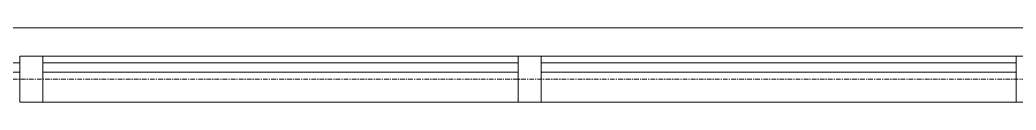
# Model space of a CAD drawing. Header units: inches. Extents: x -1714 to 6424, y -1550 to 970.
# Drawn here: x -722.1 to -614.1, y 664.7 to 672.8 of the extents above; entities that cross this region are included whole.
import ezdxf

# ---------------------------------------------------------------- set-up
doc = ezdxf.new("R2010")
doc.units = ezdxf.units.IN
doc.header["$MEASUREMENT"] = 0
doc.linetypes.add('Grid Line 1_2_', pattern=[0.875, 0.5, -0.125, 0.125, -0.125])
for name, color, linetype, lineweight in [('A-FLOR', 192, 'Continuous', 13), ('A-GLAZ-CURT', 52, 'Continuous', 9), ('A-GLAZ-CWMG', 51, 'Continuous', 9), ('S-GRID', 1, 'Continuous', 9)]:
    doc.layers.add(name, color=color, linetype=linetype, lineweight=lineweight)

# ---------------------------------------------------------------- blocks, each defined once
blk = doc.blocks.new('System Panel - Glazed-1359671-L1 - Architectural')
at = {"layer": 'A-GLAZ-CURT', "lineweight": 13}
for p, q in [((25.75, -0.75), (-25.75, -0.75)), ((-25.75, -0.75), (-25.75, -1.75)), ((25.75, -1.75), (25.75, -0.75)), ((-25.75, -1.75), (25.75, -1.75))]:
    blk.add_line(p, q, dxfattribs=at)
blk = doc.blocks.new('System Panel - Glazed-1359674-L1 - Architectural')
at = {"layer": 'A-GLAZ-CURT', "lineweight": 13}
for p, q in [((25.75, -0.75), (-25.75, -0.75)), ((-25.75, -0.75), (-25.75, -1.75)), ((25.75, -1.75), (25.75, -0.75)), ((-25.75, -1.75), (25.75, -1.75))]:
    blk.add_line(p, q, dxfattribs=at)
blk = doc.blocks.new('Rectangular Mullion - 2_5_ x 5_ rectangular-1359660-L1 - Architectural')
at = {"layer": 'A-GLAZ-CWMG'}
for p, q in [((-611.6, 669.71), (-560.1, 669.71)), ((-560.1, 664.71), (-611.6, 664.71))]:
    blk.add_line(p, q, dxfattribs=at)
blk = doc.blocks.new('Rectangular Mullion - 2_5_ x 5_ rectangular-1359657-L1 - Architectural')
at = {"layer": 'A-GLAZ-CWMG', "lineweight": 20}
for p, q in [((-1.25, 2.5), (1.25, 2.5)), ((-1.25, -2.5), (-1.25, 2.5)), ((1.25, 2.5), (1.25, -2.5)), ((1.25, -2.5), (-1.25, -2.5))]:
    blk.add_line(p, q, dxfattribs=at)
blk = doc.blocks.new('Rectangular Mullion - 2_5_ x 5_ rectangular-1359663-L1 - Architectural')
at = {"layer": 'A-GLAZ-CWMG'}
for p, q in [((-665.6, 669.71), (-614.1, 669.71)), ((-665.6, 664.71), (-614.1, 664.71))]:
    blk.add_line(p, q, dxfattribs=at)

msp = doc.modelspace()

# ---------------------------------------------------------------- linework, layer by layer
at = {"layer": 'A-FLOR'}
msp.add_line((-544.85079, 672.77254), (-1040.85079, 672.77254), dxfattribs=at)
at = {"layer": 'S-GRID', "linetype": 'Grid Line 1_2_'}
msp.add_line((-1714.24651, 667.21004), (1936.33324, 667.21004), dxfattribs=at)

# ---------------------------------------------------------------- block references
at = {"layer": 'A-GLAZ-CURT', "rotation": 180}
for name, p in [('System Panel - Glazed-1359671-L1 - Architectural', (-747.85079, 667.21004)), ('System Panel - Glazed-1359674-L1 - Architectural', (-693.85079, 667.21004)), ('System Panel - Glazed-1359671-L1 - Architectural', (-639.85079, 667.21004))]:
    msp.add_blockref(name, p, dxfattribs=at)
at = {"layer": 'A-GLAZ-CWMG', "extrusion": (0, 0, -1)}
for p in [(720.85079, 667.21004), (666.85079, 667.21004), (612.85079, 667.21004)]:
    msp.add_blockref('Rectangular Mullion - 2_5_ x 5_ rectangular-1359657-L1 - Architectural', p, dxfattribs=at)
at = {"layer": 'A-GLAZ-CWMG'}
for name, p in [('Rectangular Mullion - 2_5_ x 5_ rectangular-1359660-L1 - Architectural', (-108, 0)), ('Rectangular Mullion - 2_5_ x 5_ rectangular-1359663-L1 - Architectural', (0, 0))]:
    msp.add_blockref(name, p, dxfattribs=at)

doc.saveas('drawing.dxf')
